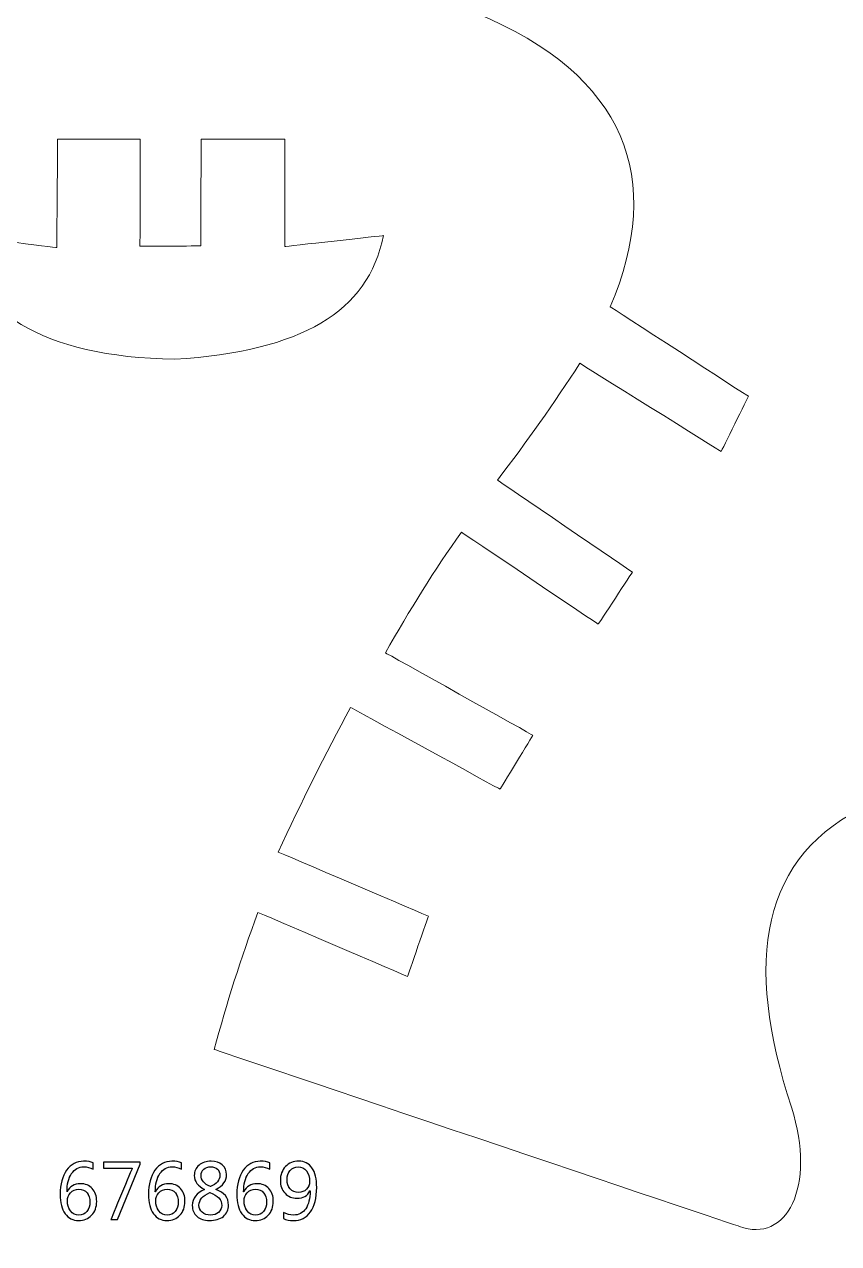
# Model space of a CAD drawing. Header units: centimetres. Extents: x -494 to 505, y -672 to 577.
# Drawn here: x -286.3 to -179.4, y 121.4 to 281.4 of the extents above; entities that cross this region are included whole.
import ezdxf

# ---------------------------------------------------------------- set-up
doc = ezdxf.new("R2010")
doc.units = ezdxf.units.CM
doc.header["$MEASUREMENT"] = 0
doc.layers.add('Camada 1', color=7, linetype='Continuous')
doc.layers.add('Camada 2', color=10, linetype='Continuous')

msp = doc.modelspace()

# ---------------------------------------------------------------- linework, layer by layer
at = {"layer": 'Camada 1', "lineweight": 9}
for points, knots in [([(288.960814, 353.67214), (288.960814, 353.67214), (306.821586, 353.757484), (306.821586, 353.757484), (306.821586, 353.757484), (306.821586, 353.757484), (306.803806, 326.357488), (306.803806, 326.357488), (306.803806, 326.357488), (306.803806, 326.357488), (315.147198, 326.356472), (315.147198, 326.356472), (315.147198, 326.356472), (315.147198, 326.356472), (315.160914, 353.57562), (315.160914, 353.57562), (315.160914, 353.57562), (315.160914, 353.57562), (341.611458, 353.57562), (341.611458, 353.57562), (341.611458, 353.57562), (341.611458, 353.57562), (341.611458, 326.355964), (341.611458, 326.355964), (341.611458, 326.355964), (341.611458, 326.355964), (349.923862, 326.357996), (349.923862, 326.357996), (349.923862, 326.357996), (349.923862, 326.357996), (349.92691, 353.617276), (349.92691, 353.617276), (349.92691, 353.617276), (349.92691, 353.617276), (376.460766, 353.605592), (376.460766, 353.605592), (376.460766, 353.605592), (376.460766, 353.605592), (376.395234, 326.36714), (376.395234, 326.36714), (376.395234, 326.36714), (376.395234, 326.36714), (384.838194, 326.357488), (384.838194, 326.357488), (384.838194, 326.357488), (384.838194, 326.357488), (384.869182, 353.677728), (384.869182, 353.677728), (384.869182, 353.677728), (384.869182, 353.677728), (411.304994, 353.702112), (411.304994, 353.702112), (411.304994, 353.702112), (411.304994, 353.702112), (411.304994, 326.35952), (411.304994, 326.35952), (411.304994, 326.35952), (411.304994, 326.35952), (419.585902, 326.365108), (419.585902, 326.365108), (419.585902, 326.365108), (419.585902, 326.365108), (419.720522, 353.670108), (419.720522, 353.670108), (419.720522, 353.670108), (419.720522, 353.670108), (446.437766, 353.618292), (446.437766, 353.618292), (446.437766, 353.618292), (446.437766, 353.618292), (446.52311, 326.358504), (446.52311, 326.358504), (446.52311, 326.358504), (446.52311, 326.358504), (454.750678, 326.360536), (454.750678, 326.360536), (454.750678, 326.360536), (454.750678, 326.360536), (454.791826, 353.618292), (454.791826, 353.618292), (454.791826, 353.618292), (454.791826, 353.618292), (489.229146, 353.633024), (489.229146, 353.633024), (489.229146, 353.633024), (489.229146, 353.633024), (489.287566, 342.489536), (489.287566, 342.489536), (489.287566, 342.489536), (489.287566, 342.489536), (481.005134, 342.497156), (481.005134, 342.497156), (481.005134, 342.497156), (481.005134, 342.497156), (481.005642, 309.723028), (481.005642, 309.723028), (481.005642, 309.723028), (481.005642, 309.723028), (489.285534, 309.728616), (489.285534, 309.728616), (489.285534, 309.728616), (489.285534, 309.728616), (489.28401, 298.680632), (489.28401, 298.680632), (489.28401, 298.680632), (489.28401, 298.680632), (280.265378, 298.67606), (280.265378, 298.67606), (280.265378, 298.67606), (280.265378, 298.67606), (280.256742, 315.430408), (280.256742, 315.430408), (280.256742, 315.430408), (280.256742, 315.430408), (252.19279, 315.430408), (252.19279, 315.430408), (252.19279, 315.430408), (247.88749, 315.334904), (245.91899, 310.748172), (245.883938, 302.43526), (245.883938, 302.43526), (246.230902, 288.837116), (238.245142, 283.140404), (231.76103, 283.8704), (231.76103, 283.8704), (231.76103, 283.8704), (235.595922, 314.865512), (235.595922, 314.865512), (235.595922, 314.865512), (235.595922, 314.865512), (227.385626, 315.718444), (227.385626, 315.718444), (227.385626, 315.718444), (227.385626, 315.718444), (224.653602, 295.469056), (224.653602, 295.469056), (224.653602, 295.469056), (224.653602, 295.469056), (5.72135, 295.22674), (5.72135, 295.22674), (5.72135, 295.22674), (5.72135, 295.22674), (5.716778, 279.167844), (5.716778, 279.167844), (5.716778, 279.167844), (5.716778, 279.167844), (-2.628138, 279.165304), (-2.628138, 279.165304), (-2.628138, 279.165304), (-2.628138, 279.165304), (-2.98577, 224.0915), (-2.98577, 224.0915), (-2.98577, 224.0915), (-2.98577, 224.0915), (-88.789002, 214.483696), (-88.789002, 214.483696), (-88.789002, 214.483696), (-88.789002, 214.483696), (-160.134554, 214.52332), (-160.134554, 214.52332), (-160.134554, 214.52332), (-163.876482, 213.130384), (-165.443662, 209.995516), (-164.388038, 204.757528), (-164.388038, 204.757528), (-164.388038, 204.757528), (-161.889694, 196.939916), (-161.889694, 196.939916), (-161.889694, 196.939916), (-159.55137, 189.6237), (-158.882842, 185.430668), (-164.745162, 183.003444), (-164.745162, 183.003444), (-164.745162, 183.003444), (-175.274478, 179.070508), (-175.274478, 179.070508), (-175.274478, 179.070508), (-189.770766, 172.492416), (-191.904366, 158.459424), (-185.580274, 139.325096), (-185.580274, 139.325096), (-182.29707, 128.78308), (-186.260486, 121.438924), (-192.412366, 123.689364), (-192.412366, 123.689364), (-192.412366, 123.689364), (-261.359142, 146.906996), (-261.359142, 146.906996), (-261.359142, 146.906996), (-259.768086, 152.90292), (-257.854958, 158.898844), (-255.620774, 164.893752), (-255.620774, 164.893752), (-255.620774, 164.893752), (-235.993178, 156.483304), (-235.993178, 156.483304), (-235.993178, 156.483304), (-235.993178, 156.483304), (-233.24947, 164.39388), (-233.24947, 164.39388), (-233.24947, 164.39388), (-233.24947, 164.39388), (-252.959362, 172.804328), (-252.959362, 172.804328), (-252.959362, 172.804328), (-249.96013, 179.295044), (-246.799354, 185.623708), (-243.478558, 191.789812), (-243.478558, 191.789812), (-243.478558, 191.789812), (-223.85147, 181.048152), (-223.85147, 181.048152), (-223.85147, 181.048152), (-223.85147, 181.048152), (-219.526358, 188.126116), (-219.526358, 188.126116), (-219.526358, 188.126116), (-219.526358, 188.126116), (-238.904526, 198.951596), (-238.904526, 198.951596), (-238.904526, 198.951596), (-235.729018, 204.52842), (-232.421938, 209.843116), (-228.924866, 214.772748), (-228.924866, 214.772748), (-228.924866, 214.772748), (-210.96097, 202.698604), (-210.96097, 202.698604), (-210.96097, 202.698604), (-210.96097, 202.698604), (-206.469742, 209.526632), (-206.469742, 209.526632), (-206.469742, 209.526632), (-206.469742, 209.526632), (-224.18421, 221.600776), (-224.18421, 221.600776), (-224.18421, 221.600776), (-220.36151, 226.60102), (-216.750138, 231.702356), (-213.372446, 236.922564), (-213.372446, 236.922564), (-213.372446, 236.922564), (-194.826382, 225.348292), (-194.826382, 225.348292), (-194.826382, 225.348292), (-194.826382, 225.348292), (-191.25057, 232.592372), (-191.25057, 232.592372), (-191.25057, 232.592372), (-191.25057, 232.592372), (-209.380582, 244.333776), (-209.380582, 244.333776), (-209.380582, 244.333776), (-202.259946, 261.027672), (-207.195166, 274.737068), (-227.065078, 282.88488), (-227.065078, 282.88488), (-261.775194, 290.706048), (-301.116238, 286.78124), (-337.022694, 269.0622), (-337.022694, 269.0622), (-362.833158, 254.920496), (-388.11327, 237.066328), (-415.161222, 221.333568), (-415.161222, 221.333568), (-428.876714, 212.451696), (-442.468254, 204.489812), (-456.981306, 198.090028), (-456.981306, 198.090028), (-462.47939, 196.298312), (-466.306662, 195.61048), (-468.373206, 196.760592), (-468.373206, 196.760592), (-481.297234, 208.35874), (-487.891074, 236.208316), (-486.846118, 283.671264), (-486.846118, 283.671264), (-484.055166, 323.948552), (-477.369886, 350.249236), (-465.985606, 359.680256), (-465.985606, 359.680256), (-455.591418, 363.607604), (-416.449002, 364.2106), (-357.647494, 359.764076), (-357.647494, 359.764076), (-317.62573, 356.62108), (-277.81377, 352.853244), (-238.131858, 348.694756), (-238.131858, 348.694756), (-214.866474, 346.01658), (-195.551298, 366.45342), (-178.214274, 397.942308), (-178.214274, 397.942308), (-183.909462, 398.922748), (-187.93587, 403.347936), (-188.438282, 412.292292), (-188.438282, 412.292292), (-188.327538, 422.884092), (-183.723026, 428.164752), (-174.94631, 428.932848), (-174.94631, 428.932848), (-171.28617, 428.963836), (-167.626538, 428.92218), (-163.96843, 428.50308), (-163.96843, 428.50308), (-159.001206, 427.909736), (-156.690822, 430.099216), (-156.854398, 436.178452), (-156.854398, 436.178452), (-156.854398, 436.178452), (-156.778198, 448.203828), (-156.778198, 448.203828), (-156.778198, 448.203828), (-156.778198, 448.203828), (-147.700746, 448.20332), (-147.700746, 448.20332), (-147.700746, 448.20332), (-147.700746, 448.20332), (-147.697698, 465.516468), (-147.697698, 465.516468), (-147.697698, 465.516468), (-147.697698, 465.516468), (-132.459222, 465.506816), (-132.459222, 465.506816), (-132.459222, 465.506816), (-132.459222, 465.506816), (-117.536722, 483.837996), (-117.536722, 483.837996), (-117.536722, 483.837996), (-117.536722, 483.837996), (-45.491654, 483.825804), (-45.491654, 483.825804), (-45.491654, 483.825804), (-45.491654, 483.825804), (-45.47489, 454.015348), (-45.47489, 454.015348), (-45.47489, 454.015348), (-45.47489, 454.015348), (-36.796218, 454.018396), (-36.796218, 454.018396), (-36.796218, 454.018396), (-36.796218, 454.018396), (-36.920678, 434.287168), (-36.920678, 434.287168), (-36.920678, 434.287168), (-37.163502, 430.041812), (-40.062658, 428.173896), (-44.477686, 427.461172), (-44.477686, 427.461172), (-44.477686, 427.461172), (-58.86831, 427.45914), (-58.86831, 427.45914), (-58.86831, 427.45914), (-58.86831, 427.45914), (-58.872882, 414.921192), (-58.872882, 414.921192), (-58.872882, 414.921192), (-58.872882, 414.921192), (-43.79849, 414.921192), (-43.79849, 414.921192), (-43.79849, 414.921192), (-24.761698, 414.171384), (-13.673582, 411.255972), (-8.36295, 404.78964), (-8.36295, 404.78964), (-4.952238, 400.746468), (-2.86385, 396.261336), (-2.70891, 391.1346), (-2.70891, 391.1346), (-2.70891, 391.1346), (-2.534666, 366.474248), (-2.534666, 366.474248), (-2.534666, 366.474248), (-2.534666, 366.474248), (5.877814, 366.480344), (5.877814, 366.480344), (5.877814, 366.480344), (5.877814, 366.480344), (5.90169, 347.073728), (5.90169, 347.073728), (5.90169, 347.073728), (5.90169, 347.073728), (233.39171, 347.06814), (233.39171, 347.06814), (233.39171, 347.06814), (233.39171, 347.06814), (233.356658, 357.819452), (233.356658, 357.819452), (233.356658, 357.819452), (238.909098, 375.214388), (244.365526, 393.373356), (250.012962, 410.004768), (250.012962, 410.004768), (252.496066, 417.378896), (256.725674, 421.44188), (262.677402, 421.235124), (262.677402, 421.235124), (270.499078, 420.488872), (274.919186, 415.631376), (277.312882, 408.136344), (277.312882, 408.136344), (281.81935, 390.775952), (285.049722, 371.798088), (288.960814, 353.67214)], [0, 0, 0, 0, 0.0098039216, 0.0098039216, 0.0098039216, 0.0098039316, 0.0196078431, 0.0196078431, 0.0196078431, 0.0196078531, 0.0294117647, 0.0294117647, 0.0294117647, 0.0294117747, 0.0392156863, 0.0392156863, 0.0392156863, 0.0392156963, 0.0490196078, 0.0490196078, 0.0490196078, 0.0490196178, 0.0588235294, 0.0588235294, 0.0588235294, 0.0588235394, 0.068627451, 0.068627451, 0.068627451, 0.068627461, 0.0784313725, 0.0784313725, 0.0784313725, 0.0784313825, 0.0882352941, 0.0882352941, 0.0882352941, 0.0882353041, 0.0980392157, 0.0980392157, 0.0980392157, 0.0980392257, 0.1078431373, 0.1078431373, 0.1078431373, 0.1078431473, 0.1176470588, 0.1176470588, 0.1176470588, 0.1176470688, 0.1274509804, 0.1274509804, 0.1274509804, 0.1274509904, 0.137254902, 0.137254902, 0.137254902, 0.137254912, 0.1470588235, 0.1470588235, 0.1470588235, 0.1470588335, 0.1568627451, 0.1568627451, 0.1568627451, 0.1568627551, 0.1666666667, 0.1666666667, 0.1666666667, 0.1666666767, 0.1764705882, 0.1764705882, 0.1764705882, 0.1764705982, 0.1862745098, 0.1862745098, 0.1862745098, 0.1862745198, 0.1960784314, 0.1960784314, 0.1960784314, 0.1960784414, 0.2058823529, 0.2058823529, 0.2058823529, 0.2058823629, 0.2156862745, 0.2156862745, 0.2156862745, 0.2156862845, 0.2254901961, 0.2254901961, 0.2254901961, 0.2254902061, 0.2352941176, 0.2352941176, 0.2352941176, 0.2352941276, 0.2450980392, 0.2450980392, 0.2450980392, 0.2450980492, 0.2549019608, 0.2549019608, 0.2549019608, 0.2549019708, 0.2647058824, 0.2647058824, 0.2647058824, 0.2647058924, 0.2745098039, 0.2745098039, 0.2745098039, 0.2745098139, 0.2843137255, 0.2843137255, 0.2843137255, 0.2843137355, 0.2941176471, 0.2941176471, 0.2941176471, 0.2941176571, 0.3039215686, 0.3039215686, 0.3039215686, 0.3039215786, 0.3137254902, 0.3137254902, 0.3137254902, 0.3137255002, 0.3235294118, 0.3235294118, 0.3235294118, 0.3235294218, 0.3333333333, 0.3333333333, 0.3333333333, 0.3333333433, 0.3431372549, 0.3431372549, 0.3431372549, 0.3431372649, 0.3529411765, 0.3529411765, 0.3529411765, 0.3529411865, 0.362745098, 0.362745098, 0.362745098, 0.362745108, 0.3725490196, 0.3725490196, 0.3725490196, 0.3725490296, 0.3823529412, 0.3823529412, 0.3823529412, 0.3823529512, 0.3921568627, 0.3921568627, 0.3921568627, 0.3921568727, 0.4019607843, 0.4019607843, 0.4019607843, 0.4019607943, 0.4117647059, 0.4117647059, 0.4117647059, 0.4117647159, 0.4215686275, 0.4215686275, 0.4215686275, 0.4215686375, 0.431372549, 0.431372549, 0.431372549, 0.431372559, 0.4411764706, 0.4411764706, 0.4411764706, 0.4411764806, 0.4509803922, 0.4509803922, 0.4509803922, 0.4509804022, 0.4607843137, 0.4607843137, 0.4607843137, 0.4607843237, 0.4705882353, 0.4705882353, 0.4705882353, 0.4705882453, 0.4803921569, 0.4803921569, 0.4803921569, 0.4803921669, 0.4901960784, 0.4901960784, 0.4901960784, 0.4901960884, 0.5, 0.5, 0.5, 0.50000001, 0.5098039216, 0.5098039216, 0.5098039216, 0.5098039316, 0.5196078431, 0.5196078431, 0.5196078431, 0.5196078531, 0.5294117647, 0.5294117647, 0.5294117647, 0.5294117747, 0.5392156863, 0.5392156863, 0.5392156863, 0.5392156963, 0.5490196078, 0.5490196078, 0.5490196078, 0.5490196178, 0.5588235294, 0.5588235294, 0.5588235294, 0.5588235394, 0.568627451, 0.568627451, 0.568627451, 0.568627461, 0.5784313725, 0.5784313725, 0.5784313725, 0.5784313825, 0.5882352941, 0.5882352941, 0.5882352941, 0.5882353041, 0.5980392157, 0.5980392157, 0.5980392157, 0.5980392257, 0.6078431373, 0.6078431373, 0.6078431373, 0.6078431473, 0.6176470588, 0.6176470588, 0.6176470588, 0.6176470688, 0.6274509804, 0.6274509804, 0.6274509804, 0.6274509904, 0.637254902, 0.637254902, 0.637254902, 0.637254912, 0.6470588235, 0.6470588235, 0.6470588235, 0.6470588335, 0.6568627451, 0.6568627451, 0.6568627451, 0.6568627551, 0.6666666667, 0.6666666667, 0.6666666667, 0.6666666767, 0.6764705882, 0.6764705882, 0.6764705882, 0.6764705982, 0.6862745098, 0.6862745098, 0.6862745098, 0.6862745198, 0.6960784314, 0.6960784314, 0.6960784314, 0.6960784414, 0.7058823529, 0.7058823529, 0.7058823529, 0.7058823629, 0.7156862745, 0.7156862745, 0.7156862745, 0.7156862845, 0.7254901961, 0.7254901961, 0.7254901961, 0.7254902061, 0.7352941176, 0.7352941176, 0.7352941176, 0.7352941276, 0.7450980392, 0.7450980392, 0.7450980392, 0.7450980492, 0.7549019608, 0.7549019608, 0.7549019608, 0.7549019708, 0.7647058824, 0.7647058824, 0.7647058824, 0.7647058924, 0.7745098039, 0.7745098039, 0.7745098039, 0.7745098139, 0.7843137255, 0.7843137255, 0.7843137255, 0.7843137355, 0.7941176471, 0.7941176471, 0.7941176471, 0.7941176571, 0.8039215686, 0.8039215686, 0.8039215686, 0.8039215786, 0.8137254902, 0.8137254902, 0.8137254902, 0.8137255002, 0.8235294118, 0.8235294118, 0.8235294118, 0.8235294218, 0.8333333333, 0.8333333333, 0.8333333333, 0.8333333433, 0.8431372549, 0.8431372549, 0.8431372549, 0.8431372649, 0.8529411765, 0.8529411765, 0.8529411765, 0.8529411865, 0.862745098, 0.862745098, 0.862745098, 0.862745108, 0.8725490196, 0.8725490196, 0.8725490196, 0.8725490296, 0.8823529412, 0.8823529412, 0.8823529412, 0.8823529512, 0.8921568627, 0.8921568627, 0.8921568627, 0.8921568727, 0.9019607843, 0.9019607843, 0.9019607843, 0.9019607943, 0.9117647059, 0.9117647059, 0.9117647059, 0.9117647159, 0.9215686275, 0.9215686275, 0.9215686275, 0.9215686375, 0.931372549, 0.931372549, 0.931372549, 0.931372559, 0.9411764706, 0.9411764706, 0.9411764706, 0.9411764806, 0.9509803922, 0.9509803922, 0.9509803922, 0.9509804022, 0.9607843137, 0.9607843137, 0.9607843137, 0.9607843237, 0.9705882353, 0.9705882353, 0.9705882353, 0.9705882453, 0.9803921569, 0.9803921569, 0.9803921569, 0.9803921669, 1, 1, 1, 1]), ([(-281.922474, 266.33932), (-281.922474, 266.33932), (-271.083278, 266.33678), (-271.083278, 266.33678), (-271.083278, 266.33678), (-271.083278, 266.33678), (-271.10817, 252.309376), (-271.10817, 252.309376), (-271.10817, 252.309376), (-271.10817, 252.309376), (-263.14273, 252.312932), (-263.14273, 252.312932), (-263.14273, 252.312932), (-263.14273, 252.312932), (-263.07161, 266.333224), (-263.07161, 266.333224), (-263.07161, 266.333224), (-263.07161, 266.333224), (-252.103382, 266.338304), (-252.103382, 266.338304), (-252.103382, 266.338304), (-252.103382, 266.338304), (-252.10135, 252.24232), (-252.10135, 252.24232), (-252.10135, 252.24232), (-252.10135, 252.24232), (-239.156494, 253.676404), (-239.156494, 253.676404), (-239.156494, 253.676404), (-241.156998, 243.630196), (-249.897646, 238.538512), (-266.517374, 237.447836), (-266.517374, 237.447836), (-284.127702, 237.772448), (-293.293546, 243.907564), (-294.987726, 253.744476), (-294.987726, 253.744476), (-294.987726, 253.744476), (-282.026106, 252.097032), (-282.026106, 252.097032), (-282.026106, 252.097032), (-282.026106, 252.097032), (-281.922474, 266.33932), (-281.922474, 266.33932)], [0, 0, 0, 0, 0.0833333333, 0.0833333333, 0.0833333333, 0.0833333433, 0.1666666667, 0.1666666667, 0.1666666667, 0.1666666767, 0.25, 0.25, 0.25, 0.25000001, 0.3333333333, 0.3333333333, 0.3333333333, 0.3333333433, 0.4166666667, 0.4166666667, 0.4166666667, 0.4166666767, 0.5, 0.5, 0.5, 0.50000001, 0.5833333333, 0.5833333333, 0.5833333333, 0.5833333433, 0.6666666667, 0.6666666667, 0.6666666667, 0.6666666767, 0.75, 0.75, 0.75, 0.75000001, 0.8333333333, 0.8333333333, 0.8333333333, 0.8333333433, 1, 1, 1, 1])]:
    msp.add_open_spline(points, degree=3, knots=knots, dxfattribs=at)
at = {"layer": 'Camada 2'}
for points, knots in [([(-277.256494, 132.03301), (-277.256494, 132.03301), (-277.256494, 131.21767), (-277.256494, 131.21767), (-277.256494, 131.21767), (-277.645368, 131.416552), (-278.0538, 131.516882), (-278.484076, 131.516882), (-278.484076, 131.516882), (-279.150826, 131.516882), (-279.684734, 131.219448), (-280.086308, 130.624326), (-280.086308, 130.624326), (-280.48585, 130.029458), (-280.68651, 129.231898), (-280.68651, 128.233678), (-280.68651, 128.233678), (-280.68651, 128.233678), (-280.665174, 128.233678), (-280.665174, 128.233678), (-280.665174, 128.233678), (-280.31567, 128.945132), (-279.742138, 129.301748), (-278.944578, 129.301748), (-278.944578, 129.301748), (-278.286972, 129.301748), (-277.76551, 129.09042), (-277.376382, 128.669288), (-277.376382, 128.669288), (-276.987508, 128.246378), (-276.79396, 127.681736), (-276.79396, 126.973838), (-276.79396, 126.973838), (-276.79396, 126.23546), (-277.01621, 125.631448), (-277.46071, 125.163834), (-277.46071, 125.163834), (-277.90521, 124.695966), (-278.469598, 124.463048), (-279.154382, 124.463048), (-279.154382, 124.463048), (-279.91054, 124.463048), (-280.503884, 124.764038), (-280.933906, 125.366272), (-280.933906, 125.366272), (-281.363928, 125.968506), (-281.579066, 126.814326), (-281.579066, 127.903986), (-281.579066, 127.903986), (-281.579066, 129.224786), (-281.297634, 130.278632), (-280.735024, 131.06527), (-280.735024, 131.06527), (-280.17216, 131.85394), (-279.428448, 132.248148), (-278.505412, 132.248148), (-278.505412, 132.248148), (-277.980394, 132.248148), (-277.564596, 132.17652), (-277.256494, 132.03301)], [0, 0, 0, 0, 0.0625, 0.0625, 0.0625, 0.06250001, 0.125, 0.125, 0.125, 0.12500001, 0.1875, 0.1875, 0.1875, 0.18750001, 0.25, 0.25, 0.25, 0.25000001, 0.3125, 0.3125, 0.3125, 0.31250001, 0.375, 0.375, 0.375, 0.37500001, 0.4375, 0.4375, 0.4375, 0.43750001, 0.5, 0.5, 0.5, 0.50000001, 0.5625, 0.5625, 0.5625, 0.56250001, 0.625, 0.625, 0.625, 0.62500001, 0.6875, 0.6875, 0.6875, 0.68750001, 0.75, 0.75, 0.75, 0.75000001, 0.8125, 0.8125, 0.8125, 0.81250001, 0.875, 0.875, 0.875, 0.87500001, 1, 1, 1, 1]), ([(-271.062704, 131.848352), (-271.062704, 131.848352), (-274.041362, 124.59208), (-274.041362, 124.59208), (-274.041362, 124.59208), (-274.041362, 124.59208), (-274.933918, 124.59208), (-274.933918, 124.59208), (-274.933918, 124.59208), (-274.933918, 124.59208), (-272.11655, 131.344924), (-272.11655, 131.344924), (-272.11655, 131.344924), (-272.11655, 131.344924), (-275.912326, 131.344924), (-275.912326, 131.344924), (-275.912326, 131.344924), (-275.912326, 131.344924), (-275.912326, 132.119116), (-275.912326, 132.119116), (-275.912326, 132.119116), (-275.912326, 132.119116), (-271.062704, 132.119116), (-271.062704, 132.119116), (-271.062704, 132.119116), (-271.062704, 132.119116), (-271.062704, 131.848352), (-271.062704, 131.848352)], [0, 0, 0, 0, 0.125, 0.125, 0.125, 0.12500001, 0.25, 0.25, 0.25, 0.25000001, 0.375, 0.375, 0.375, 0.37500001, 0.5, 0.5, 0.5, 0.50000001, 0.625, 0.625, 0.625, 0.62500001, 0.75, 0.75, 0.75, 0.75000001, 1, 1, 1, 1]), ([(-265.66495, 132.03301), (-265.66495, 132.03301), (-265.66495, 131.21767), (-265.66495, 131.21767), (-265.66495, 131.21767), (-266.053824, 131.416552), (-266.462256, 131.516882), (-266.892532, 131.516882), (-266.892532, 131.516882), (-267.559282, 131.516882), (-268.09319, 131.219448), (-268.494764, 130.624326), (-268.494764, 130.624326), (-268.894306, 130.029458), (-269.094966, 129.231898), (-269.094966, 128.233678), (-269.094966, 128.233678), (-269.094966, 128.233678), (-269.07363, 128.233678), (-269.07363, 128.233678), (-269.07363, 128.233678), (-268.724126, 128.945132), (-268.150594, 129.301748), (-267.353034, 129.301748), (-267.353034, 129.301748), (-266.695428, 129.301748), (-266.173966, 129.09042), (-265.784838, 128.669288), (-265.784838, 128.669288), (-265.395964, 128.246378), (-265.202416, 127.681736), (-265.202416, 126.973838), (-265.202416, 126.973838), (-265.202416, 126.23546), (-265.424666, 125.631448), (-265.869166, 125.163834), (-265.869166, 125.163834), (-266.313666, 124.695966), (-266.878054, 124.463048), (-267.562838, 124.463048), (-267.562838, 124.463048), (-268.318996, 124.463048), (-268.91234, 124.764038), (-269.342362, 125.366272), (-269.342362, 125.366272), (-269.772384, 125.968506), (-269.987522, 126.814326), (-269.987522, 127.903986), (-269.987522, 127.903986), (-269.987522, 129.224786), (-269.70609, 130.278632), (-269.14348, 131.06527), (-269.14348, 131.06527), (-268.580616, 131.85394), (-267.836904, 132.248148), (-266.913868, 132.248148), (-266.913868, 132.248148), (-266.38885, 132.248148), (-265.973052, 132.17652), (-265.66495, 132.03301)], [0, 0, 0, 0, 0.0625, 0.0625, 0.0625, 0.06250001, 0.125, 0.125, 0.125, 0.12500001, 0.1875, 0.1875, 0.1875, 0.18750001, 0.25, 0.25, 0.25, 0.25000001, 0.3125, 0.3125, 0.3125, 0.31250001, 0.375, 0.375, 0.375, 0.37500001, 0.4375, 0.4375, 0.4375, 0.43750001, 0.5, 0.5, 0.5, 0.50000001, 0.5625, 0.5625, 0.5625, 0.56250001, 0.625, 0.625, 0.625, 0.62500001, 0.6875, 0.6875, 0.6875, 0.68750001, 0.75, 0.75, 0.75, 0.75000001, 0.8125, 0.8125, 0.8125, 0.81250001, 0.875, 0.875, 0.875, 0.87500001, 1, 1, 1, 1]), ([(-262.621776, 128.538478), (-262.621776, 128.538478), (-262.621776, 128.559814), (-262.621776, 128.559814), (-262.621776, 128.559814), (-263.525, 128.979168), (-263.976612, 129.588514), (-263.976612, 130.387852), (-263.976612, 130.387852), (-263.976612, 130.930904), (-263.770618, 131.377182), (-263.356598, 131.724908), (-263.356598, 131.724908), (-262.942578, 132.074158), (-262.410448, 132.248148), (-261.757922, 132.248148), (-261.757922, 132.248148), (-261.170166, 132.248148), (-260.686296, 132.08508), (-260.30809, 131.758944), (-260.30809, 131.758944), (-259.930138, 131.432554), (-259.740146, 131.015232), (-259.740146, 130.504438), (-259.740146, 130.504438), (-259.740146, 129.669286), (-260.205982, 129.022348), (-261.137908, 128.559814), (-261.137908, 128.559814), (-261.137908, 128.559814), (-261.137908, 128.538478), (-261.137908, 128.538478), (-261.137908, 128.538478), (-260.041136, 128.145794), (-259.49275, 127.466598), (-259.49275, 126.500636), (-259.49275, 126.500636), (-259.49275, 125.877066), (-259.716778, 125.382528), (-260.164834, 125.01499), (-260.164834, 125.01499), (-260.611112, 124.647706), (-261.234682, 124.463048), (-262.032242, 124.463048), (-262.032242, 124.463048), (-262.675624, 124.463048), (-263.204198, 124.645928), (-263.621774, 125.009656), (-263.621774, 125.009656), (-264.037572, 125.373384), (-264.245598, 125.846586), (-264.245598, 126.42723), (-264.245598, 126.42723), (-264.245598, 127.393192), (-263.704324, 128.097534), (-262.621776, 128.538478)], [0, 0, 0, 0, 0.0666666667, 0.0666666667, 0.0666666667, 0.0666666767, 0.1333333333, 0.1333333333, 0.1333333333, 0.1333333433, 0.2, 0.2, 0.2, 0.20000001, 0.2666666667, 0.2666666667, 0.2666666667, 0.2666666767, 0.3333333333, 0.3333333333, 0.3333333333, 0.3333333433, 0.4, 0.4, 0.4, 0.40000001, 0.4666666667, 0.4666666667, 0.4666666667, 0.4666666767, 0.5333333333, 0.5333333333, 0.5333333333, 0.5333333433, 0.6, 0.6, 0.6, 0.60000001, 0.6666666667, 0.6666666667, 0.6666666667, 0.6666666767, 0.7333333333, 0.7333333333, 0.7333333333, 0.7333333433, 0.8, 0.8, 0.8, 0.80000001, 0.8666666667, 0.8666666667, 0.8666666667, 0.8666666767, 1, 1, 1, 1]), ([(-260.62178, 130.396742), (-260.62178, 130.744468), (-260.731, 131.01701), (-260.947916, 131.21767), (-260.947916, 131.21767), (-261.164832, 131.416552), (-261.462266, 131.516882), (-261.836916, 131.516882), (-261.836916, 131.516882), (-262.188198, 131.516882), (-262.485632, 131.412996), (-262.729472, 131.203192), (-262.729472, 131.203192), (-262.973058, 130.99542), (-263.094978, 130.730244), (-263.094978, 130.407664), (-263.094978, 130.407664), (-263.094978, 129.751582), (-262.686292, 129.258822), (-261.869174, 128.925574), (-261.869174, 128.925574), (-261.037578, 129.26949), (-260.62178, 129.758694), (-260.62178, 130.396742)], [0, 0, 0, 0, 0.1428571429, 0.1428571429, 0.1428571429, 0.1428571529, 0.2857142857, 0.2857142857, 0.2857142857, 0.2857142957, 0.4285714286, 0.4285714286, 0.4285714286, 0.4285714386, 0.5714285714, 0.5714285714, 0.5714285714, 0.5714285814, 0.7142857143, 0.7142857143, 0.7142857143, 0.7142857243, 1, 1, 1, 1]), ([(-254.073406, 132.03301), (-254.073406, 132.03301), (-254.073406, 131.21767), (-254.073406, 131.21767), (-254.073406, 131.21767), (-254.46228, 131.416552), (-254.870712, 131.516882), (-255.300988, 131.516882), (-255.300988, 131.516882), (-255.967738, 131.516882), (-256.501646, 131.219448), (-256.90322, 130.624326), (-256.90322, 130.624326), (-257.302762, 130.029458), (-257.503422, 129.231898), (-257.503422, 128.233678), (-257.503422, 128.233678), (-257.503422, 128.233678), (-257.482086, 128.233678), (-257.482086, 128.233678), (-257.482086, 128.233678), (-257.132582, 128.945132), (-256.55905, 129.301748), (-255.76149, 129.301748), (-255.76149, 129.301748), (-255.103884, 129.301748), (-254.582422, 129.09042), (-254.193294, 128.669288), (-254.193294, 128.669288), (-253.80442, 128.246378), (-253.610872, 127.681736), (-253.610872, 126.973838), (-253.610872, 126.973838), (-253.610872, 126.23546), (-253.833122, 125.631448), (-254.277622, 125.163834), (-254.277622, 125.163834), (-254.722122, 124.695966), (-255.28651, 124.463048), (-255.971294, 124.463048), (-255.971294, 124.463048), (-256.727452, 124.463048), (-257.320796, 124.764038), (-257.750818, 125.366272), (-257.750818, 125.366272), (-258.18084, 125.968506), (-258.395978, 126.814326), (-258.395978, 127.903986), (-258.395978, 127.903986), (-258.395978, 129.224786), (-258.114546, 130.278632), (-257.551936, 131.06527), (-257.551936, 131.06527), (-256.989072, 131.85394), (-256.24536, 132.248148), (-255.322324, 132.248148), (-255.322324, 132.248148), (-254.797306, 132.248148), (-254.381508, 132.17652), (-254.073406, 132.03301)], [0, 0, 0, 0, 0.0625, 0.0625, 0.0625, 0.06250001, 0.125, 0.125, 0.125, 0.12500001, 0.1875, 0.1875, 0.1875, 0.18750001, 0.25, 0.25, 0.25, 0.25000001, 0.3125, 0.3125, 0.3125, 0.31250001, 0.375, 0.375, 0.375, 0.37500001, 0.4375, 0.4375, 0.4375, 0.43750001, 0.5, 0.5, 0.5, 0.50000001, 0.5625, 0.5625, 0.5625, 0.56250001, 0.625, 0.625, 0.625, 0.62500001, 0.6875, 0.6875, 0.6875, 0.68750001, 0.75, 0.75, 0.75, 0.75000001, 0.8125, 0.8125, 0.8125, 0.81250001, 0.875, 0.875, 0.875, 0.87500001, 1, 1, 1, 1]), ([(-252.277626, 124.714), (-252.277626, 124.714), (-252.277626, 125.540008), (-252.277626, 125.540008), (-252.277626, 125.540008), (-251.858272, 125.301756), (-251.413772, 125.183392), (-250.94438, 125.183392), (-250.94438, 125.183392), (-250.263152, 125.183392), (-249.731022, 125.45949), (-249.352816, 126.009654), (-249.352816, 126.009654), (-248.972832, 126.559818), (-248.78284, 127.3429), (-248.78284, 128.355598), (-248.78284, 128.355598), (-248.790206, 128.352042), (-248.797318, 128.352042), (-248.80443, 128.355598), (-248.80443, 128.355598), (-249.125232, 127.710438), (-249.686064, 127.387858), (-250.481846, 127.387858), (-250.481846, 127.387858), (-251.127006, 127.387858), (-251.654056, 127.606552), (-252.067822, 128.043686), (-252.067822, 128.043686), (-252.480064, 128.481074), (-252.686312, 129.045462), (-252.686312, 129.733802), (-252.686312, 129.733802), (-252.686312, 130.468624), (-252.460506, 131.072382), (-252.007116, 131.542028), (-252.007116, 131.542028), (-251.553472, 132.013452), (-250.974606, 132.248148), (-250.266708, 132.248148), (-250.266708, 132.248148), (-249.526552, 132.248148), (-248.94794, 131.95427), (-248.53392, 131.368038), (-248.53392, 131.368038), (-248.1199, 130.78206), (-247.911874, 129.92735), (-247.911874, 128.80721), (-247.911874, 128.80721), (-247.911874, 127.41656), (-248.18086, 126.34468), (-248.720102, 125.592078), (-248.720102, 125.592078), (-249.25782, 124.839476), (-250.006866, 124.463048), (-250.965716, 124.463048), (-250.965716, 124.463048), (-251.469398, 124.463048), (-251.906532, 124.547376), (-252.277626, 124.714)], [0, 0, 0, 0, 0.0625, 0.0625, 0.0625, 0.06250001, 0.125, 0.125, 0.125, 0.12500001, 0.1875, 0.1875, 0.1875, 0.18750001, 0.25, 0.25, 0.25, 0.25000001, 0.3125, 0.3125, 0.3125, 0.31250001, 0.375, 0.375, 0.375, 0.37500001, 0.4375, 0.4375, 0.4375, 0.43750001, 0.5, 0.5, 0.5, 0.50000001, 0.5625, 0.5625, 0.5625, 0.56250001, 0.625, 0.625, 0.625, 0.62500001, 0.6875, 0.6875, 0.6875, 0.68750001, 0.75, 0.75, 0.75, 0.75000001, 0.8125, 0.8125, 0.8125, 0.81250001, 0.875, 0.875, 0.875, 0.87500001, 1, 1, 1, 1]), ([(-250.34748, 131.516882), (-250.763278, 131.516882), (-251.109226, 131.360926), (-251.386848, 131.04749), (-251.386848, 131.04749), (-251.664724, 130.7338), (-251.804424, 130.335782), (-251.804424, 129.851912), (-251.804424, 129.851912), (-251.804424, 129.323338), (-251.66828, 128.90754), (-251.395992, 128.604772), (-251.395992, 128.604772), (-251.12345, 128.30175), (-250.754388, 128.151382), (-250.288298, 128.151382), (-250.288298, 128.151382), (-249.883422, 128.151382), (-249.54103, 128.289304), (-249.259598, 128.565148), (-249.259598, 128.565148), (-248.978166, 128.843024), (-248.836688, 129.180082), (-248.836688, 129.579624), (-248.836688, 129.579624), (-248.836688, 130.1496), (-248.976388, 130.615436), (-249.256042, 130.975608), (-249.256042, 130.975608), (-249.535696, 131.33578), (-249.899424, 131.516882), (-250.34748, 131.516882)], [0, 0, 0, 0, 0.1111111111, 0.1111111111, 0.1111111111, 0.1111111211, 0.2222222222, 0.2222222222, 0.2222222222, 0.2222222322, 0.3333333333, 0.3333333333, 0.3333333333, 0.3333333433, 0.4444444444, 0.4444444444, 0.4444444444, 0.4444444544, 0.5555555556, 0.5555555556, 0.5555555556, 0.5555555656, 0.6666666667, 0.6666666667, 0.6666666667, 0.6666666767, 0.7777777778, 0.7777777778, 0.7777777778, 0.7777777878, 1, 1, 1, 1]), ([(-279.136348, 128.570736), (-279.580848, 128.570736), (-279.94102, 128.420114), (-280.217118, 128.119124), (-280.217118, 128.119124), (-280.49474, 127.816102), (-280.632916, 127.461264), (-280.632916, 127.0508), (-280.632916, 127.0508), (-280.632916, 126.534672), (-280.49474, 126.09576), (-280.220674, 125.73), (-280.220674, 125.73), (-279.946354, 125.366272), (-279.580848, 125.183392), (-279.12568, 125.183392), (-279.12568, 125.183392), (-278.691848, 125.183392), (-278.340566, 125.342904), (-278.07539, 125.66015), (-278.07539, 125.66015), (-277.808436, 125.977396), (-277.675848, 126.378716), (-277.675848, 126.866396), (-277.675848, 126.866396), (-277.675848, 127.400304), (-277.803102, 127.816102), (-278.059388, 128.119124), (-278.059388, 128.119124), (-278.315674, 128.420114), (-278.674068, 128.570736), (-279.136348, 128.570736)], [0, 0, 0, 0, 0.1111111111, 0.1111111111, 0.1111111111, 0.1111111211, 0.2222222222, 0.2222222222, 0.2222222222, 0.2222222322, 0.3333333333, 0.3333333333, 0.3333333333, 0.3333333433, 0.4444444444, 0.4444444444, 0.4444444444, 0.4444444544, 0.5555555556, 0.5555555556, 0.5555555556, 0.5555555656, 0.6666666667, 0.6666666667, 0.6666666667, 0.6666666767, 0.7777777778, 0.7777777778, 0.7777777778, 0.7777777878, 1, 1, 1, 1]), ([(-267.544804, 128.570736), (-267.989304, 128.570736), (-268.349476, 128.420114), (-268.625574, 128.119124), (-268.625574, 128.119124), (-268.903196, 127.816102), (-269.041372, 127.461264), (-269.041372, 127.0508), (-269.041372, 127.0508), (-269.041372, 126.534672), (-268.903196, 126.09576), (-268.62913, 125.73), (-268.62913, 125.73), (-268.35481, 125.366272), (-267.989304, 125.183392), (-267.534136, 125.183392), (-267.534136, 125.183392), (-267.100304, 125.183392), (-266.749022, 125.342904), (-266.483846, 125.66015), (-266.483846, 125.66015), (-266.216892, 125.977396), (-266.084304, 126.378716), (-266.084304, 126.866396), (-266.084304, 126.866396), (-266.084304, 127.400304), (-266.211558, 127.816102), (-266.467844, 128.119124), (-266.467844, 128.119124), (-266.72413, 128.420114), (-267.082524, 128.570736), (-267.544804, 128.570736)], [0, 0, 0, 0, 0.1111111111, 0.1111111111, 0.1111111111, 0.1111111211, 0.2222222222, 0.2222222222, 0.2222222222, 0.2222222322, 0.3333333333, 0.3333333333, 0.3333333333, 0.3333333433, 0.4444444444, 0.4444444444, 0.4444444444, 0.4444444544, 0.5555555556, 0.5555555556, 0.5555555556, 0.5555555656, 0.6666666667, 0.6666666667, 0.6666666667, 0.6666666767, 0.7777777778, 0.7777777778, 0.7777777778, 0.7777777878, 1, 1, 1, 1]), ([(-261.926578, 128.129792), (-262.885174, 127.74803), (-263.36371, 127.192532), (-263.36371, 126.4666), (-263.36371, 126.4666), (-263.36371, 126.092204), (-263.22401, 125.783848), (-262.946134, 125.543818), (-262.946134, 125.543818), (-262.668512, 125.303534), (-262.302752, 125.183392), (-261.847584, 125.183392), (-261.847584, 125.183392), (-261.414006, 125.183392), (-261.060946, 125.301756), (-260.786626, 125.53823), (-260.786626, 125.53823), (-260.51256, 125.774958), (-260.374384, 126.07417), (-260.374384, 126.43612), (-260.374384, 126.43612), (-260.374384, 127.192532), (-260.89229, 127.758698), (-261.926578, 128.129792)], [0, 0, 0, 0, 0.1428571429, 0.1428571429, 0.1428571429, 0.1428571529, 0.2857142857, 0.2857142857, 0.2857142857, 0.2857142957, 0.4285714286, 0.4285714286, 0.4285714286, 0.4285714386, 0.5714285714, 0.5714285714, 0.5714285714, 0.5714285814, 0.7142857143, 0.7142857143, 0.7142857143, 0.7142857243, 1, 1, 1, 1]), ([(-255.95326, 128.570736), (-256.39776, 128.570736), (-256.757932, 128.420114), (-257.03403, 128.119124), (-257.03403, 128.119124), (-257.311652, 127.816102), (-257.449828, 127.461264), (-257.449828, 127.0508), (-257.449828, 127.0508), (-257.449828, 126.534672), (-257.311652, 126.09576), (-257.037586, 125.73), (-257.037586, 125.73), (-256.763266, 125.366272), (-256.39776, 125.183392), (-255.942592, 125.183392), (-255.942592, 125.183392), (-255.50876, 125.183392), (-255.157478, 125.342904), (-254.892302, 125.66015), (-254.892302, 125.66015), (-254.625348, 125.977396), (-254.49276, 126.378716), (-254.49276, 126.866396), (-254.49276, 126.866396), (-254.49276, 127.400304), (-254.620014, 127.816102), (-254.8763, 128.119124), (-254.8763, 128.119124), (-255.132586, 128.420114), (-255.49098, 128.570736), (-255.95326, 128.570736)], [0, 0, 0, 0, 0.1111111111, 0.1111111111, 0.1111111111, 0.1111111211, 0.2222222222, 0.2222222222, 0.2222222222, 0.2222222322, 0.3333333333, 0.3333333333, 0.3333333333, 0.3333333433, 0.4444444444, 0.4444444444, 0.4444444444, 0.4444444544, 0.5555555556, 0.5555555556, 0.5555555556, 0.5555555656, 0.6666666667, 0.6666666667, 0.6666666667, 0.6666666767, 0.7777777778, 0.7777777778, 0.7777777778, 0.7777777878, 1, 1, 1, 1])]:
    msp.add_open_spline(points, degree=3, knots=knots, dxfattribs=at)
at = {"layer": 'Camada 2', "lineweight": 9}
for points, knots in [([(-277.256494, 132.03301), (-277.256494, 132.03301), (-277.256494, 131.21767), (-277.256494, 131.21767), (-277.256494, 131.21767), (-277.645368, 131.416552), (-278.0538, 131.516882), (-278.484076, 131.516882), (-278.484076, 131.516882), (-279.150826, 131.516882), (-279.684734, 131.219448), (-280.086308, 130.624326), (-280.086308, 130.624326), (-280.48585, 130.029458), (-280.68651, 129.231898), (-280.68651, 128.233678), (-280.68651, 128.233678), (-280.68651, 128.233678), (-280.665174, 128.233678), (-280.665174, 128.233678), (-280.665174, 128.233678), (-280.31567, 128.945132), (-279.742138, 129.301748), (-278.944578, 129.301748), (-278.944578, 129.301748), (-278.286972, 129.301748), (-277.76551, 129.09042), (-277.376382, 128.669288), (-277.376382, 128.669288), (-276.987508, 128.246378), (-276.79396, 127.681736), (-276.79396, 126.973838), (-276.79396, 126.973838), (-276.79396, 126.23546), (-277.01621, 125.631448), (-277.46071, 125.163834), (-277.46071, 125.163834), (-277.90521, 124.695966), (-278.469598, 124.463048), (-279.154382, 124.463048), (-279.154382, 124.463048), (-279.91054, 124.463048), (-280.503884, 124.764038), (-280.933906, 125.366272), (-280.933906, 125.366272), (-281.363928, 125.968506), (-281.579066, 126.814326), (-281.579066, 127.903986), (-281.579066, 127.903986), (-281.579066, 129.224786), (-281.297634, 130.278632), (-280.735024, 131.06527), (-280.735024, 131.06527), (-280.17216, 131.85394), (-279.428448, 132.248148), (-278.505412, 132.248148), (-278.505412, 132.248148), (-277.980394, 132.248148), (-277.564596, 132.17652), (-277.256494, 132.03301)], [0, 0, 0, 0, 0.0625, 0.0625, 0.0625, 0.06250001, 0.125, 0.125, 0.125, 0.12500001, 0.1875, 0.1875, 0.1875, 0.18750001, 0.25, 0.25, 0.25, 0.25000001, 0.3125, 0.3125, 0.3125, 0.31250001, 0.375, 0.375, 0.375, 0.37500001, 0.4375, 0.4375, 0.4375, 0.43750001, 0.5, 0.5, 0.5, 0.50000001, 0.5625, 0.5625, 0.5625, 0.56250001, 0.625, 0.625, 0.625, 0.62500001, 0.6875, 0.6875, 0.6875, 0.68750001, 0.75, 0.75, 0.75, 0.75000001, 0.8125, 0.8125, 0.8125, 0.81250001, 0.875, 0.875, 0.875, 0.87500001, 1, 1, 1, 1]), ([(-271.062704, 131.848352), (-271.062704, 131.848352), (-274.041362, 124.59208), (-274.041362, 124.59208), (-274.041362, 124.59208), (-274.041362, 124.59208), (-274.933918, 124.59208), (-274.933918, 124.59208), (-274.933918, 124.59208), (-274.933918, 124.59208), (-272.11655, 131.344924), (-272.11655, 131.344924), (-272.11655, 131.344924), (-272.11655, 131.344924), (-275.912326, 131.344924), (-275.912326, 131.344924), (-275.912326, 131.344924), (-275.912326, 131.344924), (-275.912326, 132.119116), (-275.912326, 132.119116), (-275.912326, 132.119116), (-275.912326, 132.119116), (-271.062704, 132.119116), (-271.062704, 132.119116), (-271.062704, 132.119116), (-271.062704, 132.119116), (-271.062704, 131.848352), (-271.062704, 131.848352)], [0, 0, 0, 0, 0.125, 0.125, 0.125, 0.12500001, 0.25, 0.25, 0.25, 0.25000001, 0.375, 0.375, 0.375, 0.37500001, 0.5, 0.5, 0.5, 0.50000001, 0.625, 0.625, 0.625, 0.62500001, 0.75, 0.75, 0.75, 0.75000001, 1, 1, 1, 1]), ([(-265.66495, 132.03301), (-265.66495, 132.03301), (-265.66495, 131.21767), (-265.66495, 131.21767), (-265.66495, 131.21767), (-266.053824, 131.416552), (-266.462256, 131.516882), (-266.892532, 131.516882), (-266.892532, 131.516882), (-267.559282, 131.516882), (-268.09319, 131.219448), (-268.494764, 130.624326), (-268.494764, 130.624326), (-268.894306, 130.029458), (-269.094966, 129.231898), (-269.094966, 128.233678), (-269.094966, 128.233678), (-269.094966, 128.233678), (-269.07363, 128.233678), (-269.07363, 128.233678), (-269.07363, 128.233678), (-268.724126, 128.945132), (-268.150594, 129.301748), (-267.353034, 129.301748), (-267.353034, 129.301748), (-266.695428, 129.301748), (-266.173966, 129.09042), (-265.784838, 128.669288), (-265.784838, 128.669288), (-265.395964, 128.246378), (-265.202416, 127.681736), (-265.202416, 126.973838), (-265.202416, 126.973838), (-265.202416, 126.23546), (-265.424666, 125.631448), (-265.869166, 125.163834), (-265.869166, 125.163834), (-266.313666, 124.695966), (-266.878054, 124.463048), (-267.562838, 124.463048), (-267.562838, 124.463048), (-268.318996, 124.463048), (-268.91234, 124.764038), (-269.342362, 125.366272), (-269.342362, 125.366272), (-269.772384, 125.968506), (-269.987522, 126.814326), (-269.987522, 127.903986), (-269.987522, 127.903986), (-269.987522, 129.224786), (-269.70609, 130.278632), (-269.14348, 131.06527), (-269.14348, 131.06527), (-268.580616, 131.85394), (-267.836904, 132.248148), (-266.913868, 132.248148), (-266.913868, 132.248148), (-266.38885, 132.248148), (-265.973052, 132.17652), (-265.66495, 132.03301)], [0, 0, 0, 0, 0.0625, 0.0625, 0.0625, 0.06250001, 0.125, 0.125, 0.125, 0.12500001, 0.1875, 0.1875, 0.1875, 0.18750001, 0.25, 0.25, 0.25, 0.25000001, 0.3125, 0.3125, 0.3125, 0.31250001, 0.375, 0.375, 0.375, 0.37500001, 0.4375, 0.4375, 0.4375, 0.43750001, 0.5, 0.5, 0.5, 0.50000001, 0.5625, 0.5625, 0.5625, 0.56250001, 0.625, 0.625, 0.625, 0.62500001, 0.6875, 0.6875, 0.6875, 0.68750001, 0.75, 0.75, 0.75, 0.75000001, 0.8125, 0.8125, 0.8125, 0.81250001, 0.875, 0.875, 0.875, 0.87500001, 1, 1, 1, 1]), ([(-262.621776, 128.538478), (-262.621776, 128.538478), (-262.621776, 128.559814), (-262.621776, 128.559814), (-262.621776, 128.559814), (-263.525, 128.979168), (-263.976612, 129.588514), (-263.976612, 130.387852), (-263.976612, 130.387852), (-263.976612, 130.930904), (-263.770618, 131.377182), (-263.356598, 131.724908), (-263.356598, 131.724908), (-262.942578, 132.074158), (-262.410448, 132.248148), (-261.757922, 132.248148), (-261.757922, 132.248148), (-261.170166, 132.248148), (-260.686296, 132.08508), (-260.30809, 131.758944), (-260.30809, 131.758944), (-259.930138, 131.432554), (-259.740146, 131.015232), (-259.740146, 130.504438), (-259.740146, 130.504438), (-259.740146, 129.669286), (-260.205982, 129.022348), (-261.137908, 128.559814), (-261.137908, 128.559814), (-261.137908, 128.559814), (-261.137908, 128.538478), (-261.137908, 128.538478), (-261.137908, 128.538478), (-260.041136, 128.145794), (-259.49275, 127.466598), (-259.49275, 126.500636), (-259.49275, 126.500636), (-259.49275, 125.877066), (-259.716778, 125.382528), (-260.164834, 125.01499), (-260.164834, 125.01499), (-260.611112, 124.647706), (-261.234682, 124.463048), (-262.032242, 124.463048), (-262.032242, 124.463048), (-262.675624, 124.463048), (-263.204198, 124.645928), (-263.621774, 125.009656), (-263.621774, 125.009656), (-264.037572, 125.373384), (-264.245598, 125.846586), (-264.245598, 126.42723), (-264.245598, 126.42723), (-264.245598, 127.393192), (-263.704324, 128.097534), (-262.621776, 128.538478)], [0, 0, 0, 0, 0.0666666667, 0.0666666667, 0.0666666667, 0.0666666767, 0.1333333333, 0.1333333333, 0.1333333333, 0.1333333433, 0.2, 0.2, 0.2, 0.20000001, 0.2666666667, 0.2666666667, 0.2666666667, 0.2666666767, 0.3333333333, 0.3333333333, 0.3333333333, 0.3333333433, 0.4, 0.4, 0.4, 0.40000001, 0.4666666667, 0.4666666667, 0.4666666667, 0.4666666767, 0.5333333333, 0.5333333333, 0.5333333333, 0.5333333433, 0.6, 0.6, 0.6, 0.60000001, 0.6666666667, 0.6666666667, 0.6666666667, 0.6666666767, 0.7333333333, 0.7333333333, 0.7333333333, 0.7333333433, 0.8, 0.8, 0.8, 0.80000001, 0.8666666667, 0.8666666667, 0.8666666667, 0.8666666767, 1, 1, 1, 1]), ([(-260.62178, 130.396742), (-260.62178, 130.744468), (-260.731, 131.01701), (-260.947916, 131.21767), (-260.947916, 131.21767), (-261.164832, 131.416552), (-261.462266, 131.516882), (-261.836916, 131.516882), (-261.836916, 131.516882), (-262.188198, 131.516882), (-262.485632, 131.412996), (-262.729472, 131.203192), (-262.729472, 131.203192), (-262.973058, 130.99542), (-263.094978, 130.730244), (-263.094978, 130.407664), (-263.094978, 130.407664), (-263.094978, 129.751582), (-262.686292, 129.258822), (-261.869174, 128.925574), (-261.869174, 128.925574), (-261.037578, 129.26949), (-260.62178, 129.758694), (-260.62178, 130.396742)], [0, 0, 0, 0, 0.1428571429, 0.1428571429, 0.1428571429, 0.1428571529, 0.2857142857, 0.2857142857, 0.2857142857, 0.2857142957, 0.4285714286, 0.4285714286, 0.4285714286, 0.4285714386, 0.5714285714, 0.5714285714, 0.5714285714, 0.5714285814, 0.7142857143, 0.7142857143, 0.7142857143, 0.7142857243, 1, 1, 1, 1]), ([(-254.073406, 132.03301), (-254.073406, 132.03301), (-254.073406, 131.21767), (-254.073406, 131.21767), (-254.073406, 131.21767), (-254.46228, 131.416552), (-254.870712, 131.516882), (-255.300988, 131.516882), (-255.300988, 131.516882), (-255.967738, 131.516882), (-256.501646, 131.219448), (-256.90322, 130.624326), (-256.90322, 130.624326), (-257.302762, 130.029458), (-257.503422, 129.231898), (-257.503422, 128.233678), (-257.503422, 128.233678), (-257.503422, 128.233678), (-257.482086, 128.233678), (-257.482086, 128.233678), (-257.482086, 128.233678), (-257.132582, 128.945132), (-256.55905, 129.301748), (-255.76149, 129.301748), (-255.76149, 129.301748), (-255.103884, 129.301748), (-254.582422, 129.09042), (-254.193294, 128.669288), (-254.193294, 128.669288), (-253.80442, 128.246378), (-253.610872, 127.681736), (-253.610872, 126.973838), (-253.610872, 126.973838), (-253.610872, 126.23546), (-253.833122, 125.631448), (-254.277622, 125.163834), (-254.277622, 125.163834), (-254.722122, 124.695966), (-255.28651, 124.463048), (-255.971294, 124.463048), (-255.971294, 124.463048), (-256.727452, 124.463048), (-257.320796, 124.764038), (-257.750818, 125.366272), (-257.750818, 125.366272), (-258.18084, 125.968506), (-258.395978, 126.814326), (-258.395978, 127.903986), (-258.395978, 127.903986), (-258.395978, 129.224786), (-258.114546, 130.278632), (-257.551936, 131.06527), (-257.551936, 131.06527), (-256.989072, 131.85394), (-256.24536, 132.248148), (-255.322324, 132.248148), (-255.322324, 132.248148), (-254.797306, 132.248148), (-254.381508, 132.17652), (-254.073406, 132.03301)], [0, 0, 0, 0, 0.0625, 0.0625, 0.0625, 0.06250001, 0.125, 0.125, 0.125, 0.12500001, 0.1875, 0.1875, 0.1875, 0.18750001, 0.25, 0.25, 0.25, 0.25000001, 0.3125, 0.3125, 0.3125, 0.31250001, 0.375, 0.375, 0.375, 0.37500001, 0.4375, 0.4375, 0.4375, 0.43750001, 0.5, 0.5, 0.5, 0.50000001, 0.5625, 0.5625, 0.5625, 0.56250001, 0.625, 0.625, 0.625, 0.62500001, 0.6875, 0.6875, 0.6875, 0.68750001, 0.75, 0.75, 0.75, 0.75000001, 0.8125, 0.8125, 0.8125, 0.81250001, 0.875, 0.875, 0.875, 0.87500001, 1, 1, 1, 1]), ([(-252.277626, 124.714), (-252.277626, 124.714), (-252.277626, 125.540008), (-252.277626, 125.540008), (-252.277626, 125.540008), (-251.858272, 125.301756), (-251.413772, 125.183392), (-250.94438, 125.183392), (-250.94438, 125.183392), (-250.263152, 125.183392), (-249.731022, 125.45949), (-249.352816, 126.009654), (-249.352816, 126.009654), (-248.972832, 126.559818), (-248.78284, 127.3429), (-248.78284, 128.355598), (-248.78284, 128.355598), (-248.790206, 128.352042), (-248.797318, 128.352042), (-248.80443, 128.355598), (-248.80443, 128.355598), (-249.125232, 127.710438), (-249.686064, 127.387858), (-250.481846, 127.387858), (-250.481846, 127.387858), (-251.127006, 127.387858), (-251.654056, 127.606552), (-252.067822, 128.043686), (-252.067822, 128.043686), (-252.480064, 128.481074), (-252.686312, 129.045462), (-252.686312, 129.733802), (-252.686312, 129.733802), (-252.686312, 130.468624), (-252.460506, 131.072382), (-252.007116, 131.542028), (-252.007116, 131.542028), (-251.553472, 132.013452), (-250.974606, 132.248148), (-250.266708, 132.248148), (-250.266708, 132.248148), (-249.526552, 132.248148), (-248.94794, 131.95427), (-248.53392, 131.368038), (-248.53392, 131.368038), (-248.1199, 130.78206), (-247.911874, 129.92735), (-247.911874, 128.80721), (-247.911874, 128.80721), (-247.911874, 127.41656), (-248.18086, 126.34468), (-248.720102, 125.592078), (-248.720102, 125.592078), (-249.25782, 124.839476), (-250.006866, 124.463048), (-250.965716, 124.463048), (-250.965716, 124.463048), (-251.469398, 124.463048), (-251.906532, 124.547376), (-252.277626, 124.714)], [0, 0, 0, 0, 0.0625, 0.0625, 0.0625, 0.06250001, 0.125, 0.125, 0.125, 0.12500001, 0.1875, 0.1875, 0.1875, 0.18750001, 0.25, 0.25, 0.25, 0.25000001, 0.3125, 0.3125, 0.3125, 0.31250001, 0.375, 0.375, 0.375, 0.37500001, 0.4375, 0.4375, 0.4375, 0.43750001, 0.5, 0.5, 0.5, 0.50000001, 0.5625, 0.5625, 0.5625, 0.56250001, 0.625, 0.625, 0.625, 0.62500001, 0.6875, 0.6875, 0.6875, 0.68750001, 0.75, 0.75, 0.75, 0.75000001, 0.8125, 0.8125, 0.8125, 0.81250001, 0.875, 0.875, 0.875, 0.87500001, 1, 1, 1, 1]), ([(-250.34748, 131.516882), (-250.763278, 131.516882), (-251.109226, 131.360926), (-251.386848, 131.04749), (-251.386848, 131.04749), (-251.664724, 130.7338), (-251.804424, 130.335782), (-251.804424, 129.851912), (-251.804424, 129.851912), (-251.804424, 129.323338), (-251.66828, 128.90754), (-251.395992, 128.604772), (-251.395992, 128.604772), (-251.12345, 128.30175), (-250.754388, 128.151382), (-250.288298, 128.151382), (-250.288298, 128.151382), (-249.883422, 128.151382), (-249.54103, 128.289304), (-249.259598, 128.565148), (-249.259598, 128.565148), (-248.978166, 128.843024), (-248.836688, 129.180082), (-248.836688, 129.579624), (-248.836688, 129.579624), (-248.836688, 130.1496), (-248.976388, 130.615436), (-249.256042, 130.975608), (-249.256042, 130.975608), (-249.535696, 131.33578), (-249.899424, 131.516882), (-250.34748, 131.516882)], [0, 0, 0, 0, 0.1111111111, 0.1111111111, 0.1111111111, 0.1111111211, 0.2222222222, 0.2222222222, 0.2222222222, 0.2222222322, 0.3333333333, 0.3333333333, 0.3333333333, 0.3333333433, 0.4444444444, 0.4444444444, 0.4444444444, 0.4444444544, 0.5555555556, 0.5555555556, 0.5555555556, 0.5555555656, 0.6666666667, 0.6666666667, 0.6666666667, 0.6666666767, 0.7777777778, 0.7777777778, 0.7777777778, 0.7777777878, 1, 1, 1, 1]), ([(-279.136348, 128.570736), (-279.580848, 128.570736), (-279.94102, 128.420114), (-280.217118, 128.119124), (-280.217118, 128.119124), (-280.49474, 127.816102), (-280.632916, 127.461264), (-280.632916, 127.0508), (-280.632916, 127.0508), (-280.632916, 126.534672), (-280.49474, 126.09576), (-280.220674, 125.73), (-280.220674, 125.73), (-279.946354, 125.366272), (-279.580848, 125.183392), (-279.12568, 125.183392), (-279.12568, 125.183392), (-278.691848, 125.183392), (-278.340566, 125.342904), (-278.07539, 125.66015), (-278.07539, 125.66015), (-277.808436, 125.977396), (-277.675848, 126.378716), (-277.675848, 126.866396), (-277.675848, 126.866396), (-277.675848, 127.400304), (-277.803102, 127.816102), (-278.059388, 128.119124), (-278.059388, 128.119124), (-278.315674, 128.420114), (-278.674068, 128.570736), (-279.136348, 128.570736)], [0, 0, 0, 0, 0.1111111111, 0.1111111111, 0.1111111111, 0.1111111211, 0.2222222222, 0.2222222222, 0.2222222222, 0.2222222322, 0.3333333333, 0.3333333333, 0.3333333333, 0.3333333433, 0.4444444444, 0.4444444444, 0.4444444444, 0.4444444544, 0.5555555556, 0.5555555556, 0.5555555556, 0.5555555656, 0.6666666667, 0.6666666667, 0.6666666667, 0.6666666767, 0.7777777778, 0.7777777778, 0.7777777778, 0.7777777878, 1, 1, 1, 1]), ([(-267.544804, 128.570736), (-267.989304, 128.570736), (-268.349476, 128.420114), (-268.625574, 128.119124), (-268.625574, 128.119124), (-268.903196, 127.816102), (-269.041372, 127.461264), (-269.041372, 127.0508), (-269.041372, 127.0508), (-269.041372, 126.534672), (-268.903196, 126.09576), (-268.62913, 125.73), (-268.62913, 125.73), (-268.35481, 125.366272), (-267.989304, 125.183392), (-267.534136, 125.183392), (-267.534136, 125.183392), (-267.100304, 125.183392), (-266.749022, 125.342904), (-266.483846, 125.66015), (-266.483846, 125.66015), (-266.216892, 125.977396), (-266.084304, 126.378716), (-266.084304, 126.866396), (-266.084304, 126.866396), (-266.084304, 127.400304), (-266.211558, 127.816102), (-266.467844, 128.119124), (-266.467844, 128.119124), (-266.72413, 128.420114), (-267.082524, 128.570736), (-267.544804, 128.570736)], [0, 0, 0, 0, 0.1111111111, 0.1111111111, 0.1111111111, 0.1111111211, 0.2222222222, 0.2222222222, 0.2222222222, 0.2222222322, 0.3333333333, 0.3333333333, 0.3333333333, 0.3333333433, 0.4444444444, 0.4444444444, 0.4444444444, 0.4444444544, 0.5555555556, 0.5555555556, 0.5555555556, 0.5555555656, 0.6666666667, 0.6666666667, 0.6666666667, 0.6666666767, 0.7777777778, 0.7777777778, 0.7777777778, 0.7777777878, 1, 1, 1, 1]), ([(-261.926578, 128.129792), (-262.885174, 127.74803), (-263.36371, 127.192532), (-263.36371, 126.4666), (-263.36371, 126.4666), (-263.36371, 126.092204), (-263.22401, 125.783848), (-262.946134, 125.543818), (-262.946134, 125.543818), (-262.668512, 125.303534), (-262.302752, 125.183392), (-261.847584, 125.183392), (-261.847584, 125.183392), (-261.414006, 125.183392), (-261.060946, 125.301756), (-260.786626, 125.53823), (-260.786626, 125.53823), (-260.51256, 125.774958), (-260.374384, 126.07417), (-260.374384, 126.43612), (-260.374384, 126.43612), (-260.374384, 127.192532), (-260.89229, 127.758698), (-261.926578, 128.129792)], [0, 0, 0, 0, 0.1428571429, 0.1428571429, 0.1428571429, 0.1428571529, 0.2857142857, 0.2857142857, 0.2857142857, 0.2857142957, 0.4285714286, 0.4285714286, 0.4285714286, 0.4285714386, 0.5714285714, 0.5714285714, 0.5714285714, 0.5714285814, 0.7142857143, 0.7142857143, 0.7142857143, 0.7142857243, 1, 1, 1, 1]), ([(-255.95326, 128.570736), (-256.39776, 128.570736), (-256.757932, 128.420114), (-257.03403, 128.119124), (-257.03403, 128.119124), (-257.311652, 127.816102), (-257.449828, 127.461264), (-257.449828, 127.0508), (-257.449828, 127.0508), (-257.449828, 126.534672), (-257.311652, 126.09576), (-257.037586, 125.73), (-257.037586, 125.73), (-256.763266, 125.366272), (-256.39776, 125.183392), (-255.942592, 125.183392), (-255.942592, 125.183392), (-255.50876, 125.183392), (-255.157478, 125.342904), (-254.892302, 125.66015), (-254.892302, 125.66015), (-254.625348, 125.977396), (-254.49276, 126.378716), (-254.49276, 126.866396), (-254.49276, 126.866396), (-254.49276, 127.400304), (-254.620014, 127.816102), (-254.8763, 128.119124), (-254.8763, 128.119124), (-255.132586, 128.420114), (-255.49098, 128.570736), (-255.95326, 128.570736)], [0, 0, 0, 0, 0.1111111111, 0.1111111111, 0.1111111111, 0.1111111211, 0.2222222222, 0.2222222222, 0.2222222222, 0.2222222322, 0.3333333333, 0.3333333333, 0.3333333333, 0.3333333433, 0.4444444444, 0.4444444444, 0.4444444444, 0.4444444544, 0.5555555556, 0.5555555556, 0.5555555556, 0.5555555656, 0.6666666667, 0.6666666667, 0.6666666667, 0.6666666767, 0.7777777778, 0.7777777778, 0.7777777778, 0.7777777878, 1, 1, 1, 1])]:
    msp.add_open_spline(points, degree=3, knots=knots, dxfattribs=at)

doc.saveas('drawing.dxf')
